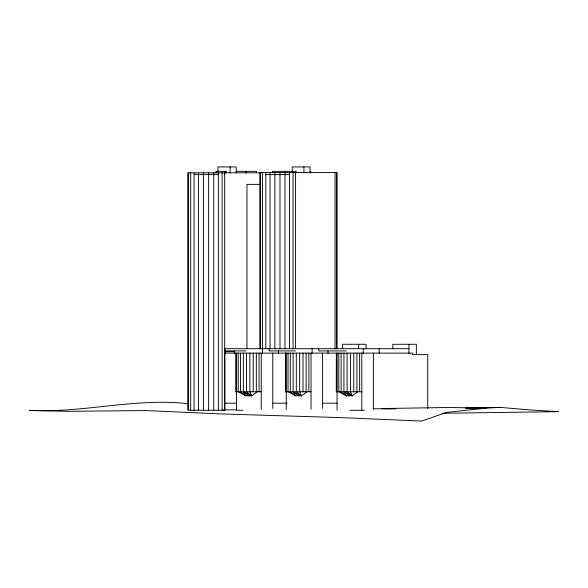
<?xml version="1.0" encoding="UTF-8"?>
<svg xmlns="http://www.w3.org/2000/svg" width="588" height="588" viewBox="0 0 588 588"><rect width="100%" height="100%" fill="white"/><g stroke="black" fill="none" stroke-linecap="round" stroke-linejoin="round"><path stroke-width="0.88" d="M238.236 353.123L238.236 391.77L245.857 395.798L251.848 395.798L257.147 391.77M288.032 353.123L288.032 391.77L295.646 395.798L301.644 395.798L306.943 391.77M338.82 353.123L338.82 391.77L346.435 395.798L352.433 395.798L357.732 391.77M442.235 413.276L558.6 411.651L529.487 409.895L500.212 407.388L486.724 408.101L446.792 412.35L421.589 421.074L341.231 417.62L223.058 413.989L145.92 410.564L67.679 411.343L29.4 410.343C82.533 413.401 134.939 397.547 188.035 403.735M388.367 408.44L447.843 407.499L486.724 408.101L465.461 407.999M465.564 407.925L500.212 407.388M223.609 409.924L236.28 409.755M373.248 408.756L395.746 408.726L381.965 408.719M236.229 171.351L256.552 171.351L256.552 172.828M260.58 172.828L187.756 172.828L187.756 410.292M194.268 174.599L218.192 174.599M266.004 174.599L289.296 174.599M260.477 184.375L246.975 184.375L246.975 348.699M408.917 348.699L225.072 348.699L225.072 353.123M225.072 350.911L245.96 350.911M295.499 350.911L269.142 350.911L269.142 348.699M346.325 350.911L318.769 350.911L318.769 348.699M225.072 351.653L234.303 351.653M224.689 353.123L412.482 353.123L412.482 354.601M412.247 354.601L427.711 354.601L427.711 408.469M261.234 391.77L235.707 391.77L235.707 353.123M311.03 391.77L285.496 391.77L285.496 353.123M361.818 391.77L336.285 391.77L336.336 353.123M224.689 403.192L236.413 403.192M272.781 403.192L287.076 403.192M322.569 403.192L336.924 403.192M189.255 410.292L224.689 410.292L224.689 172.828M242.888 410.292L236.472 410.292L236.472 391.77M349.889 410.292L364.479 410.292M350.455 353.123L350.455 391.77L352.433 395.798L343.914 391.77L343.914 353.123M299.667 353.123L299.667 391.77L301.644 395.798L293.125 391.77L293.125 353.123M249.871 353.123L249.871 391.77L251.848 395.798L243.336 391.77L243.336 353.123M349.434 395.798L343.914 391.77L346.435 395.798L341.099 391.77L341.099 353.123M298.645 395.798L293.125 391.77L295.646 395.798L290.31 391.77L290.31 353.123M248.849 395.798L243.336 391.77L245.857 395.798L240.521 391.77L240.521 353.123M352.433 395.798L347.096 391.77L347.096 353.123M301.644 395.798L296.308 391.77L296.308 353.123M251.848 395.798L246.512 391.77L246.512 353.123M344.45 394.283L346.435 395.798M293.662 394.283L295.646 395.798M243.866 394.283L245.857 395.798M416.363 354.601L416.363 344.274L392.858 344.274L392.858 348.699M408.954 344.274L408.954 353.741M379.186 348.699L379.186 353.123M373.358 353.123L373.358 409.388M366.096 348.574L366.096 344.274L342.598 344.274L342.598 348.699M363.2 348.699L363.2 353.123M361.818 353.123L361.818 410.292M359.643 353.123L359.643 391.77M358.695 344.274L358.695 348.574M356.916 353.123L356.916 391.77M353.792 353.123L353.792 391.77M337.196 353.123L337.196 391.77M337.005 348.787L337.005 172.534L259.815 172.534L259.815 348.699M337.049 391.77L337.049 410.292M336.659 172.534L336.659 348.787M335.072 172.534L335.072 348.787M327.994 350.911L327.994 353.123M322.569 353.123L322.569 408.52M312.103 348.699L312.103 353.123M311.03 353.123L311.03 409.41M310.721 171.351L310.721 172.828M310.016 172.828L310.016 166.926L292.17 166.926L292.17 171.137M308.854 353.123L308.854 391.77M306.127 353.123L306.127 391.77M303.93 166.926L303.93 172.828M303.004 353.123L303.004 391.77M296.212 172.828L296.212 171.351L272.479 171.351L272.479 172.828M295.573 172.534L295.573 348.699M293.081 172.534L293.081 348.699M289.458 172.534L289.458 348.699M286.407 353.123L286.407 391.77M286.26 391.77L286.26 409.41M285.548 353.123L285.548 391.77M285.342 171.351L285.342 172.828M284.982 172.534L284.982 348.699M279.991 172.534L279.991 348.699M278.374 350.911L278.374 353.123M274.875 172.534L274.875 348.699M272.781 353.123L272.781 408.52M270.024 172.534L270.024 348.699M265.813 172.534L265.813 348.699M262.549 172.534L262.476 353.123M261.234 353.123L261.234 409.41M260.499 172.534L260.499 348.699M259.065 353.123L259.065 391.77M256.339 353.123L256.339 391.77M253.207 353.123L253.207 391.77M245.857 171.351L245.857 172.828M236.619 353.123L236.619 391.77M236.214 172.828L236.214 166.926L217.979 166.926L217.979 171.137M234.303 350.911L234.303 353.123M230.121 166.926L230.121 172.828M226.446 172.828L226.446 171.351L216.039 171.351L216.039 172.828M224.954 171.351L224.954 172.828M224.814 353.123L224.814 410.292M224.425 172.828L224.425 174.599M222.095 172.828L222.095 410.292M218.354 172.828L218.354 410.292M213.753 172.828L213.753 410.292M208.637 172.828L208.637 410.292M203.397 172.828L203.397 410.292M198.546 172.828L198.546 174.599M198.413 172.828L198.413 410.292M194.069 172.828L194.069 410.292M190.696 172.828L190.696 410.292M188.535 172.828L188.535 410.292"/></g></svg>
